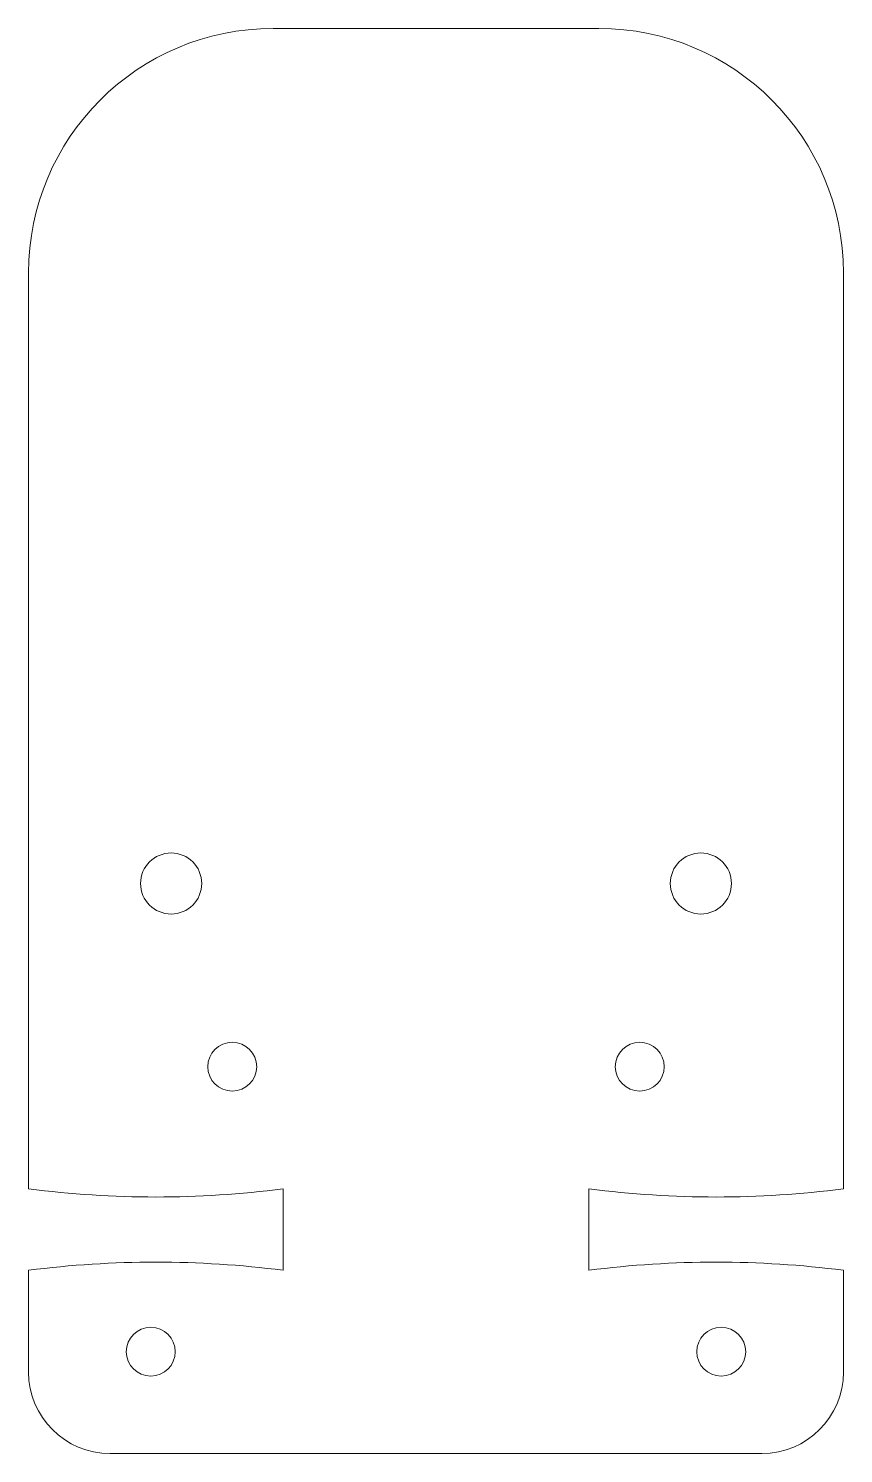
# Model space of a CAD drawing. Header units: millimetres. Extents: x 0 to 20, y 0 to 35.
import ezdxf

# ---------------------------------------------------------------- set-up
doc = ezdxf.new("R2010")
doc.units = ezdxf.units.MM

msp = doc.modelspace()

# ---------------------------------------------------------------- linework, layer by layer
at = {"color": 7, "linetype": 'Continuous', "lineweight": 15}
for p, q in [((14, 35), (6, 35)), ((0, 29), (0, 6.5)), ((20, 6.5), (20, 29)), ((6.25, 6.5), (6.25, 4.5)), ((13.75, 4.5), (13.75, 6.5)), ((0, 4.5), (0, 2)), ((20, 2), (20, 4.5)), ((2, 0), (18, 0))]:
    msp.add_line(p, q, dxfattribs=at)
for centre, radius in [((3.5, 14), 0.75), ((16.5, 14), 0.75), ((5, 9.5), 0.6), ((15, 9.5), 0.6), ((3, 2.5), 0.6), ((17, 2.5), 0.6)]:
    msp.add_circle(centre, radius, dxfattribs=at)
for centre, radius, start, end in [((6, 29), 6, 90, 180), ((14, 29), 6, 0, 90), ((2, 2), 2, 180, 270), ((18, 2), 2, 270, 0)]:
    msp.add_arc(centre, radius, start, end, dxfattribs=at)
for points in [[(0, 6.5), (2.083, 6.233), (4.167, 6.233), (6.25, 6.5)], [(13.75, 6.5), (15.833, 6.233), (17.917, 6.233), (20, 6.5)], [(6.25, 4.5), (4.167, 4.767), (2.083, 4.767), (0, 4.5)], [(20, 4.5), (17.917, 4.767), (15.833, 4.767), (13.75, 4.5)]]:
    msp.add_open_spline(points, degree=3, dxfattribs=at)

doc.saveas('drawing.dxf')
